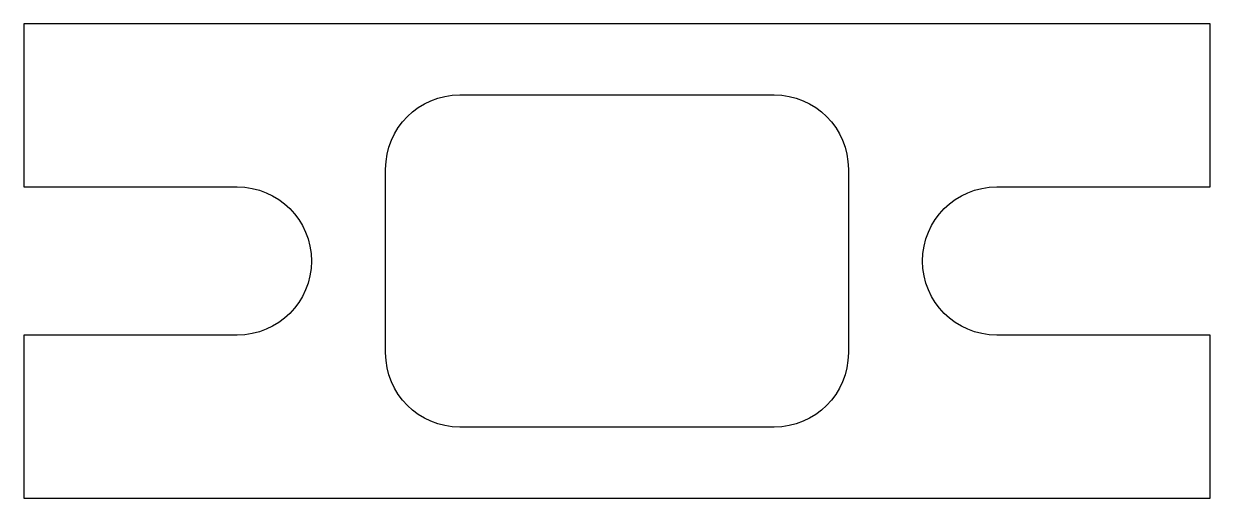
# Model space of a CAD drawing. Header units: inches. Extents: x -0.5 to 0.5, y -0.2 to 0.2.
import ezdxf

# ---------------------------------------------------------------- set-up
doc = ezdxf.new("R2010")
doc.units = ezdxf.units.IN
doc.header["$MEASUREMENT"] = 0

msp = doc.modelspace()

# ---------------------------------------------------------------- linework, layer by layer
for points in [[(0.32, 0.0625), (0.5, 0.0625), (0.5, 0.2), (-0.5, 0.2), (-0.5, 0.0625), (-0.32, 0.0625, -1), (-0.32, -0.0625), (-0.5, -0.0625), (-0.5, -0.2), (0.5, -0.2), (0.5, -0.0625), (0.32, -0.0625, -1)], [(-0.195, 0.0775, -0.41421), (-0.1325, 0.14), (0.1325, 0.14, -0.41421), (0.195, 0.0775), (0.195, -0.0775, -0.41421), (0.1325, -0.14), (-0.1325, -0.14, -0.41421), (-0.195, -0.0775)]]:
    msp.add_lwpolyline(points, format="xyb", close=True)

doc.saveas('drawing.dxf')
